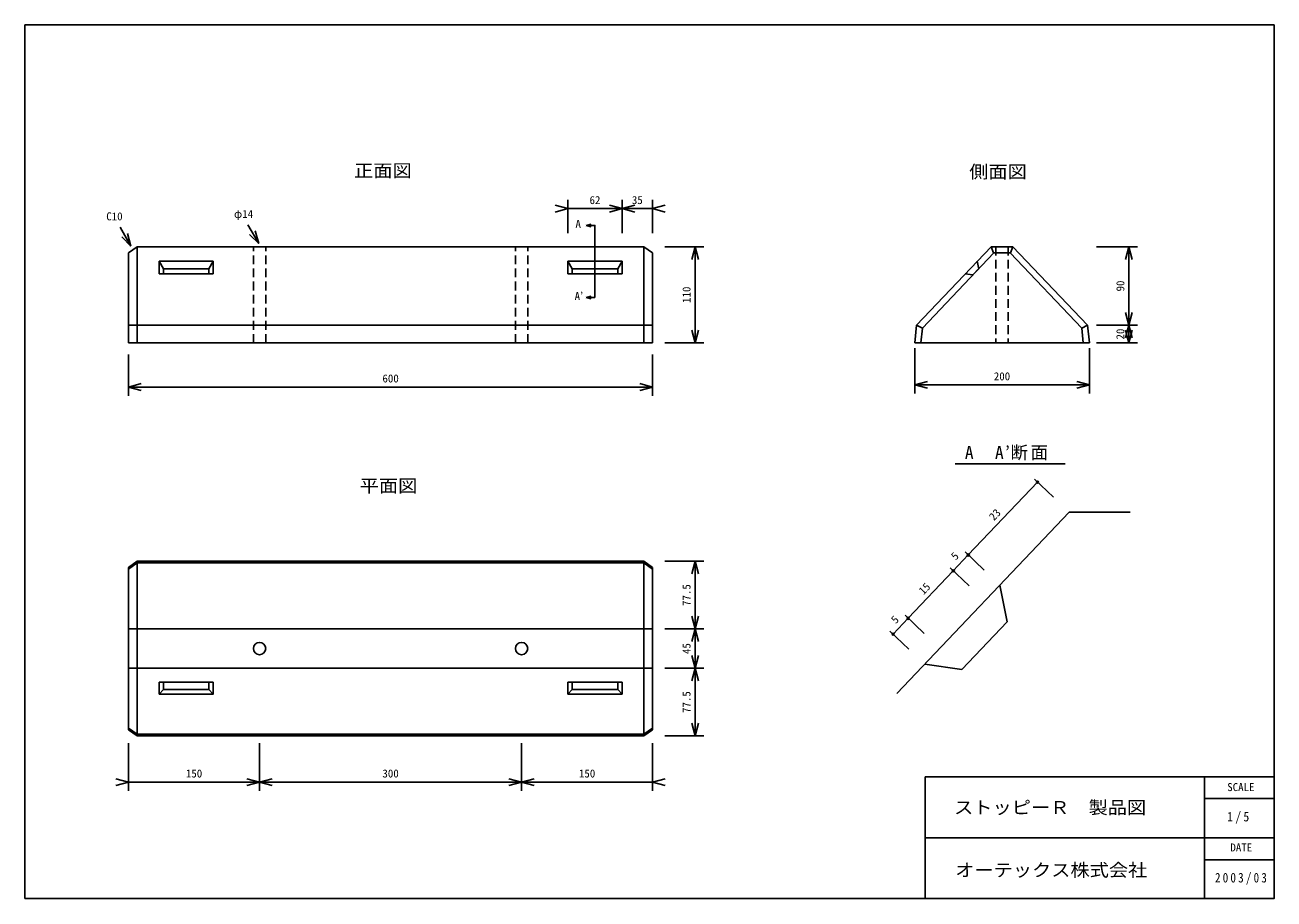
# Model space of a CAD drawing. Units: millimetres, scale not verified, with parts at other scales. Extents: x -717 to 713, y -529 to 471.
import ezdxf
from ezdxf.enums import TextEntityAlignment as Align

# ---------------------------------------------------------------- set-up
doc = ezdxf.new("R2010")
doc.units = ezdxf.units.MM
doc.header["$LTSCALE"] = 5
doc.header["$PDMODE"] = 32
doc.header["$PDSIZE"] = 2.5
doc.linetypes.add('DASHED2', pattern=[3, 2, -1])
for name, color, linetype in [('0-0_外形', 7, 'Continuous'), ('0-1', 4, 'Continuous'), ('0-2', 7, 'Continuous'), ('0-3', 4, 'Continuous')]:
    doc.layers.add(name, color=color, linetype=linetype)
doc.styles.add('ＭＳ ゴシック', font='')
doc.styles.get('ＭＳ ゴシック').set_extended_font_data('MS Gothic')

msp = doc.modelspace()

# ---------------------------------------------------------------- linework, layer by layer
at = {"layer": '0-0_外形'}
for p, q in [((-597.953, 210.403), (-587.953, 217.483)), ((-587.953, 217.483), (-7.953, 217.483)), ((-587.953, 107.483), (-587.953, 217.483)), ((-7.953, 107.483), (-7.953, 217.483)), ((2.047, 210.403), (-7.953, 217.483)), ((389.547, 217.483), (392.339, 210.412)), ((389.547, 217.483), (414.547, 217.483)), ((414.547, 217.483), (411.754, 210.412)), ((-597.953, 107.483), (-597.953, 210.403)), ((-557.953, 192.313), (-562.953, 200.808)), ((-500.953, 200.808), (-562.953, 200.808)), ((-562.953, 186.227), (-562.953, 200.808)), ((-505.953, 192.313), (-500.953, 200.808)), ((-500.953, 186.227), (-500.953, 200.808)), ((-89.953, 192.313), (-94.953, 200.808)), ((-32.953, 200.808), (-94.953, 200.808)), ((-94.953, 186.227), (-94.953, 200.808)), ((-37.953, 192.313), (-32.953, 200.808)), ((-32.953, 186.227), (-32.953, 200.808)), ((2.047, 107.483), (2.047, 210.403)), ((392.582, 210.412), (310.841, 124.369)), ((392.582, 210.412), (411.511, 210.412)), ((493.252, 124.369), (411.511, 210.412)), ((-500.953, 186.227), (-562.953, 186.227)), ((-505.953, 192.313), (-557.953, 192.313)), ((-557.953, 186.227), (-557.953, 192.313)), ((-505.953, 186.227), (-505.953, 192.313)), ((-32.953, 186.227), (-94.953, 186.227)), ((-37.953, 192.313), (-89.953, 192.313)), ((-89.953, 186.227), (-89.953, 192.313)), ((-37.953, 186.227), (-37.953, 192.313)), ((375.337, 192.362), (368.449, 185.112)), ((-597.953, 127.483), (2.047, 127.483)), ((304.047, 127.483), (310.841, 124.369)), ((310.841, 124.369), (309.153, 107.483)), ((493.252, 124.369), (500.047, 127.483)), ((494.94, 107.483), (493.252, 124.369)), ((-597.953, 107.483), (-587.878, 107.483)), ((-597.934, 107.483), (-597.901, 107.483)), ((-587.953, 107.483), (2.047, 107.483)), ((302.047, 107.483), (502.047, 107.483)), ((-587.953, -142.517), (-7.953, -142.517)), ((-587.953, -342.517), (-587.953, -142.517)), ((-7.953, -342.517), (-7.953, -142.517)), ((-7.953, -142.517), (2.047, -149.597)), ((-597.953, -151.597), (-587.953, -144.517)), ((-587.953, -144.517), (-7.953, -144.517)), ((-7.953, -144.517), (2.047, -151.597)), ((2.047, -335.437), (2.047, -149.597)), ((-597.953, -220.017), (2.047, -220.017)), ((-597.953, -265.017), (2.047, -265.017)), ((-562.953, -280.858), (-500.953, -280.858)), ((-562.953, -294.633), (-562.953, -280.858)), ((-557.953, -289.377), (-557.953, -280.858)), ((-94.953, -280.858), (-32.953, -280.858)), ((-94.953, -294.633), (-94.953, -280.858)), ((-89.953, -289.377), (-89.953, -280.858)), ((-562.953, -294.633), (-557.953, -289.377)), ((-500.953, -294.633), (-505.953, -289.377)), ((-94.953, -294.633), (-89.953, -289.377)), ((-32.953, -294.633), (-37.953, -289.377)), ((-597.953, -333.437), (-587.953, -340.517)), ((-587.953, -340.517), (-7.953, -340.517)), ((-7.953, -340.517), (2.047, -333.437)), ((313.943, -389.176), (313.943, -529.176)), ((633.909, -389.176), (313.943, -389.176)), ((713.444, -389.176), (633.909, -389.176)), ((633.943, -389.176), (633.943, -528.769)), ((713.444, -414.176), (633.909, -414.176)), ((713.444, -459.176), (313.943, -459.176)), ((713.444, -484.176), (633.909, -484.176)), ((-716.556, -528.769), (713.444, -528.769))]:
    msp.add_line(p, q, dxfattribs=at)
at = {"layer": '0-0_外形', "linetype": 'DASHED2'}
for p, q in [((-454.953, 107.483), (-454.953, 217.483)), ((-440.953, 107.483), (-440.953, 217.483)), ((-154.953, 107.483), (-154.953, 217.483)), ((-140.953, 107.483), (-140.953, 217.483)), ((395.047, 217.483), (395.047, 107.483)), ((409.047, 217.483), (409.047, 107.483)), ((373.705, 200.808), (375.388, 192.313)), ((359.93, 186.308), (368.449, 185.112))]:
    msp.add_line(p, q, dxfattribs=at)
at = {"layer": '0-0_外形'}
for points in [[(713.444, -528.769), (713.444, 471.231), (-716.556, 471.231), (-716.556, -528.769)], [(389.547, 217.483), (304.047, 127.483), (302.047, 107.483)], [(502.047, 107.483), (500.047, 127.483), (414.547, 217.483)], [(-597.953, -335.437), (-597.953, -149.597), (-587.953, -142.517)], [(-562.953, -294.633), (-500.953, -294.633), (-500.953, -280.858)], [(-557.953, -289.377), (-505.953, -289.377), (-505.953, -280.858)], [(-94.953, -294.633), (-32.953, -294.633), (-32.953, -280.858)], [(-89.953, -289.377), (-37.953, -289.377), (-37.953, -280.858)], [(-597.953, -335.437), (-587.953, -342.517), (-7.953, -342.517), (2.047, -335.437)]]:
    msp.add_lwpolyline(points, dxfattribs=at)
msp.add_lwpolyline([(-716.556, -528.769), (713.444, -528.769), (713.444, 471.231), (-716.556, 471.231)], close=True, dxfattribs=at)
msp.add_lwpolyline([(-716.556, -528.769), (713.444, -528.769), (713.444, 471.231), (-716.556, 471.231)], close=True, dxfattribs=at)
msp.add_lwpolyline([(-716.556, -528.769), (713.444, -528.769), (713.444, 471.231), (-716.556, 471.231)], close=True, dxfattribs=at)
msp.add_lwpolyline([(-716.556, -528.769), (713.444, -528.769), (713.444, 471.231), (-716.556, 471.231)], close=True, dxfattribs=at)
for centre in [(-447.953, -242.517), (-147.953, -242.517)]:
    msp.add_circle(centre, 7, dxfattribs=at)
at = {"layer": '0-1'}
for p, q in [((-94.953, 261.005), (-109.442, 264.887)), ((-94.953, 261.005), (-109.442, 257.122)), ((-94.953, 271.005), (-94.953, 232.865)), ((-32.953, 261.005), (-94.953, 261.005)), ((-32.953, 261.005), (-47.442, 264.887)), ((-32.953, 261.005), (-47.442, 257.122)), ((-32.953, 271.005), (-32.953, 232.865)), ((-32.953, 261.005), (-18.465, 264.887)), ((2.047, 261.005), (-32.953, 261.005)), ((-32.953, 261.005), (-18.465, 257.122)), ((2.047, 271.005), (2.047, 232.865)), ((2.047, 261.005), (16.535, 264.887)), ((2.047, 261.005), (16.535, 257.122)), ((-595.194, 218.249), (-607.694, 239.899)), ((-595.194, 218.249), (-605.801, 228.855)), ((-595.194, 218.249), (-599.077, 232.738)), ((-449.008, 221.005), (-461.508, 242.656)), ((-449.008, 221.005), (-459.615, 231.611)), ((-449.008, 221.005), (-452.891, 235.494)), ((60.653, 217.483), (16.061, 217.483)), ((50.653, 217.483), (46.771, 202.994)), ((50.653, 107.483), (50.653, 217.483)), ((50.653, 217.483), (54.535, 202.994)), ((557.3, 217.483), (510.237, 217.483)), ((547.3, 217.483), (543.418, 202.994)), ((547.3, 127.483), (547.3, 217.483)), ((547.3, 217.483), (551.183, 202.994)), ((547.3, 127.483), (543.418, 141.972)), ((547.3, 127.483), (551.183, 141.972)), ((50.653, 107.483), (46.771, 121.972)), ((50.653, 107.483), (54.535, 121.972)), ((557.3, 127.483), (510.237, 127.483)), ((547.3, 127.483), (543.418, 112.994)), ((547.3, 107.483), (543.418, 121.972)), ((547.3, 107.483), (547.3, 127.483)), ((547.3, 127.483), (551.183, 112.994)), ((547.3, 107.483), (551.183, 121.972)), ((60.653, 107.483), (16.061, 107.483)), ((302.047, 49.301), (302.047, 101.162)), ((502.047, 49.301), (502.047, 101.162)), ((557.3, 107.483), (510.237, 107.483)), ((-597.901, 46.83), (-597.901, 93.894)), ((2.047, 46.83), (2.047, 93.894)), ((-597.901, 56.83), (-583.412, 60.713)), ((2.047, 56.83), (-12.442, 60.713)), ((302.047, 59.301), (316.535, 63.183)), ((302.047, 59.301), (502.047, 59.301)), ((302.047, 59.301), (316.535, 55.419)), ((502.047, 59.301), (487.558, 63.183)), ((502.047, 59.301), (487.558, 55.419)), ((-597.901, 56.83), (2.047, 56.83)), ((-597.901, 56.83), (-583.412, 52.948)), ((2.047, 56.83), (-12.442, 52.948)), ((60.653, -142.517), (16.061, -142.517)), ((50.653, -142.517), (46.771, -157.006)), ((50.653, -220.017), (50.653, -142.517)), ((50.653, -142.517), (54.535, -157.006)), ((50.653, -220.017), (46.771, -205.528)), ((50.653, -220.017), (54.535, -205.528)), ((60.653, -220.017), (16.061, -220.017)), ((50.653, -220.017), (46.771, -234.506)), ((50.653, -265.017), (50.653, -220.017)), ((50.653, -220.017), (54.535, -234.506)), ((50.653, -265.017), (46.771, -250.528)), ((50.653, -265.017), (54.535, -250.528)), ((60.653, -265.017), (16.061, -265.017)), ((50.653, -265.017), (46.771, -279.506)), ((50.653, -342.517), (50.653, -265.017)), ((50.653, -265.017), (54.535, -279.506)), ((50.653, -342.517), (46.771, -328.028)), ((50.653, -342.517), (54.535, -328.028)), ((60.653, -342.517), (16.061, -342.517)), ((-597.953, -405.341), (-597.953, -350.865)), ((-447.953, -405.341), (-447.953, -350.865)), ((-147.953, -405.341), (-147.953, -350.865)), ((2.047, -405.341), (2.047, -350.865)), ((-597.953, -395.341), (-612.442, -391.459)), ((-597.953, -395.341), (-612.442, -399.223)), ((-447.953, -395.341), (-597.953, -395.341)), ((-447.953, -395.341), (-462.442, -391.459)), ((-447.953, -395.341), (-462.442, -399.223)), ((-447.953, -395.341), (-433.465, -391.459)), ((-147.953, -395.341), (-447.953, -395.341)), ((-447.953, -395.341), (-433.465, -399.223)), ((-147.953, -395.341), (-162.442, -391.459)), ((-147.953, -395.341), (-162.442, -399.223)), ((-147.953, -395.341), (-133.465, -391.459)), ((2.047, -395.341), (-147.953, -395.341)), ((-147.953, -395.341), (-133.465, -399.223)), ((2.047, -395.341), (16.535, -391.459)), ((2.047, -395.341), (16.535, -399.223))]:
    msp.add_line(p, q, dxfattribs=at)
at = {"layer": '0-3'}
for p, q in [((-73.953, 241.788), (-68.158, 243.341)), ((-73.953, 241.788), (-68.158, 240.235)), ((-73.953, 159.333), (-68.158, 160.886)), ((-73.953, 159.333), (-68.158, 157.78)), ((363.47, -135.376), (442.677, -52.001)), ((439.052, -48.557), (460.802, -69.22)), ((346.252, -153.501), (363.47, -135.376)), ((359.845, -131.932), (381.595, -152.595)), ((294.596, -207.876), (346.252, -153.501)), ((342.627, -150.057), (364.377, -170.72)), ((277.377, -226.001), (294.596, -207.876)), ((290.971, -204.432), (312.721, -225.095)), ((273.752, -222.557), (295.502, -243.22))]:
    msp.add_line(p, q, dxfattribs=at)
at = {"layer": '0-3', "color": 7}
for p, q in [((-63.953, 159.333), (-63.953, 174.828)), ((-63.953, 159.333), (-73.953, 159.333)), ((348.394, -30.886), (474.409, -30.886)), ((478.911, -86.424), (281.681, -294.035)), ((478.911, -86.424), (548.587, -86.424)), ((407.861, -212.03), (399.705, -169.799)), ((407.861, -212.03), (356.205, -266.405)), ((356.205, -266.405), (313.611, -260.424))]:
    msp.add_line(p, q, dxfattribs=at)
msp.add_lwpolyline([(-716.556, -528.769), (713.444, -528.769), (713.444, 471.231), (-716.556, 471.231)], close=True, dxfattribs=at)
msp.add_lwpolyline([(-63.953, 174.828), (-63.953, 241.788), (-73.953, 241.788)], dxfattribs=at)
at = {"layer": '0-3'}
for p in [(442.677, -52.001), (363.47, -135.376), (346.252, -153.501), (294.596, -207.876), (277.377, -226.001)]:
    msp.add_point(p, dxfattribs=at)

# ---------------------------------------------------------------- texts
at = {"layer": '0-0_外形', "color": 4, "style": 'ＭＳ ゴシック'}
for s, p in [('SCALE', (659.89, -408.384)), ('DATE', (663.505, -477.529))]:
    msp.add_text(s, height=9.164, dxfattribs=at).set_placement(p, align=Align.BOTTOM_LEFT)
at = {"layer": '0-0_外形', "style": 'ＭＳ ゴシック', "width": 1.1}
for s, p in [('ストッピーＲ\u3000製品図', (347.159, -436.111)), ('オーテックス株式会社', (348.394, -507.766))]:
    msp.add_text(s, height=14.66, dxfattribs=at).set_placement(p, align=Align.BOTTOM_LEFT)
at = {"layer": '0-0_外形', "char_height": 11, "attachment_point": 7, "style": 'ＭＳ ゴシック'}
for s, insert in [('\\T1.38;\\W0.9;1/5', (659.794, -443.038)), ('\\T1.39;\\W0.85;2003/03', (645.834, -512.914))]:
    msp.add_mtext(s, dxfattribs=dict(at, insert=insert))
at = {"layer": '0-1', "style": 'ＭＳ ゴシック'}
for s, p in [('62', (-70.203, 263.505)), ('35', (-21.703, 263.505)), ('φ14', (-477.308, 247.606)), ('C10', (-623.494, 244.849)), ('200', (392.672, 61.801)), ('600', (-307.302, 59.33)), ('150', (-532.328, -392.841)), ('300', (-307.328, -392.841)), ('150', (-82.328, -392.841))]:
    msp.add_text(s, height=9.164, dxfattribs=at).set_placement(p, align=Align.BOTTOM_LEFT)
for s, p in [('90', (544.8, 166.233)), ('110', (48.153, 153.108)), ('20', (544.8, 111.233)), ('77.5', (48.153, -193.767)), ('45', (48.153, -248.767)), ('77.5', (48.153, -316.267))]:
    msp.add_text(s, height=9.164, rotation=90, dxfattribs=at).set_placement(p, align=Align.BOTTOM_LEFT)
at = {"layer": '0-2', "style": 'ＭＳ ゴシック', "width": 1.1}
for s, p in [('正面図', (-339.746, 292.8)), ('側面図', (364.455, 291.564)), ('平面図', (-333.394, -67.914))]:
    msp.add_text(s, height=14.66, dxfattribs=at).set_placement(p, align=Align.BOTTOM_LEFT)
at = {"layer": '0-3', "style": 'ＭＳ ゴシック'}
for s, p in [('A', (-86.337, 236.254)), ('A’', (-87.28, 153.617))]:
    msp.add_text(s, height=9.164, dxfattribs=at).set_placement(p, align=Align.BOTTOM_LEFT)
for s, p in [('23', (394.804, -98.763)), ('5', (351.104, -143.832)), ('15', (314.306, -183.498)), ('5', (282.495, -216.585))]:
    msp.add_text(s, height=9.164, rotation=46.469, dxfattribs=at).set_placement(p, align=Align.BOTTOM_LEFT)
at = {"layer": '0-3', "color": 7, "insert": (359.513, -27.18), "char_height": 14.66, "attachment_point": 7, "style": 'ＭＳ ゴシック'}
msp.add_mtext('\\T1.15;A\u3000A’断面', dxfattribs=at)

doc.saveas('drawing.dxf')
